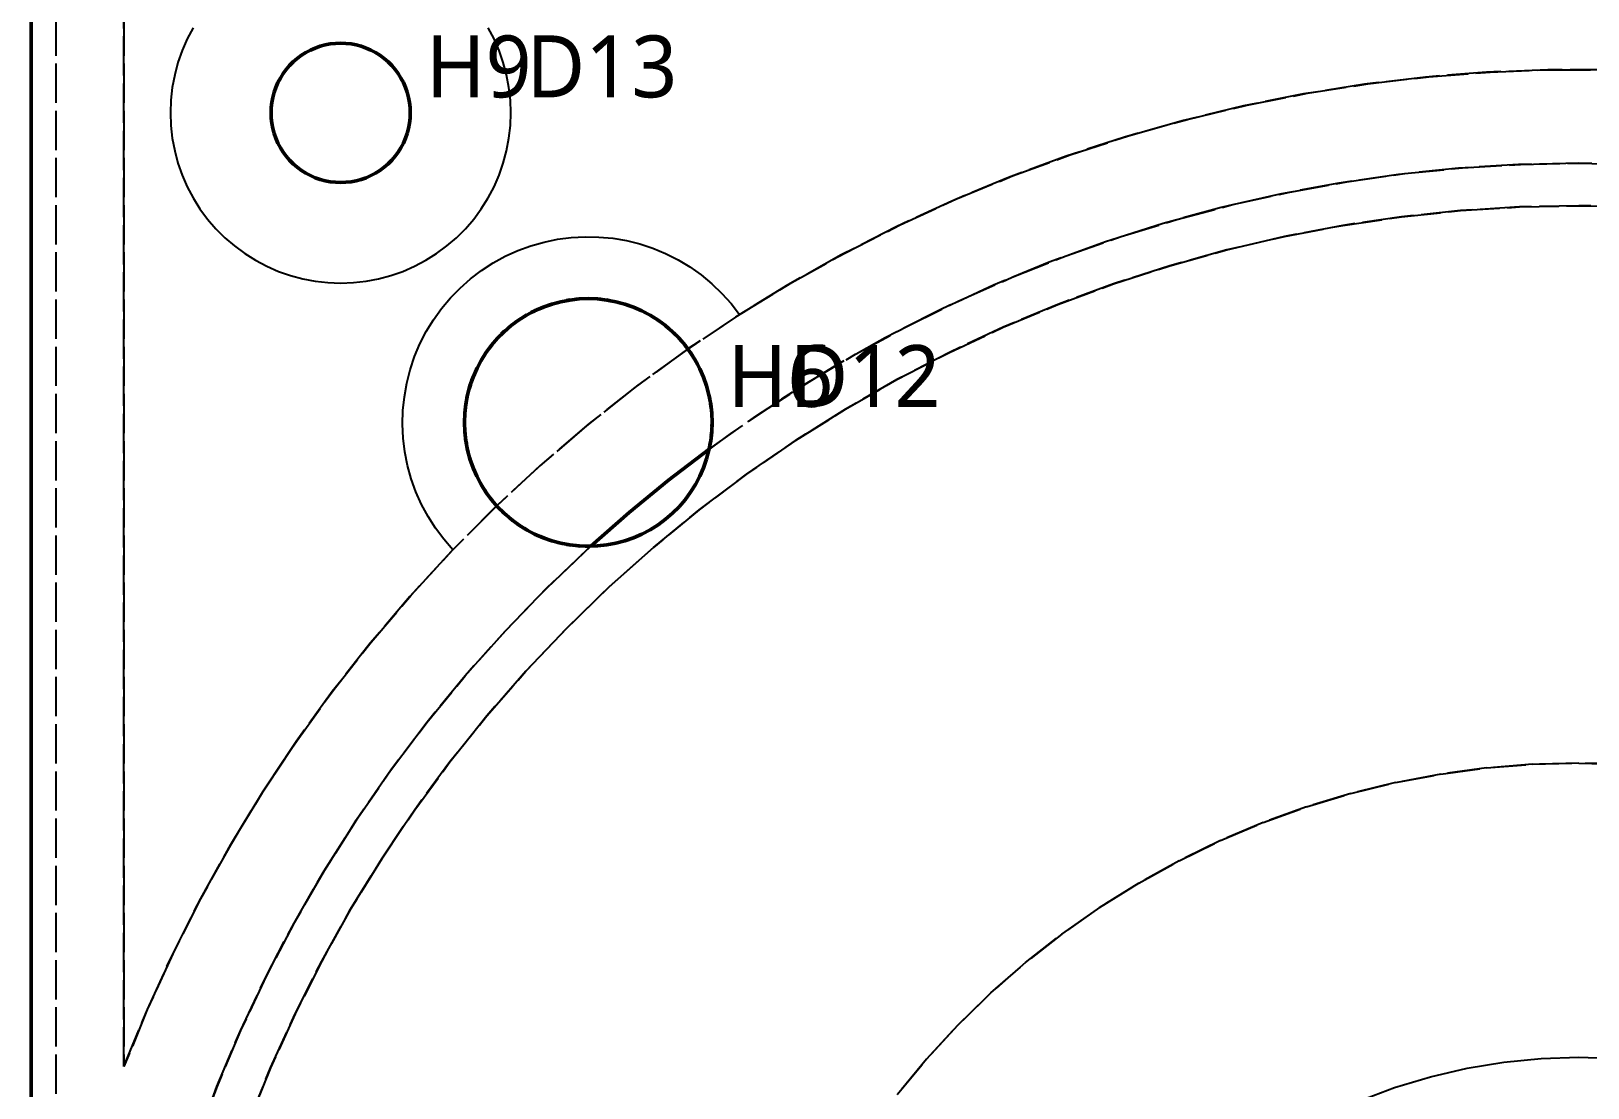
# Model space of a CAD drawing. Header units: millimetres. Extents: x 0 to 420, y 0 to 297.
# Drawn here: x 148 to 198.3, y 201 to 235.1 of the extents above; entities that cross this region are included whole.
import ezdxf

# ---------------------------------------------------------------- set-up
doc = ezdxf.new("R2010")
doc.units = ezdxf.units.MM
doc.linetypes.add('DASHED', pattern=[1.524, 1.27, -0.254])
for name, color, linetype, lineweight in [('DIM', 3, 'CONTINUOUS', 18), ('HIDDEN', 8, 'DASHED', 25), ('VISIBLE', 7, 'CONTINUOUS', 50)]:
    doc.layers.add(name, color=color, linetype=linetype, lineweight=lineweight)
doc.styles.add('CJK', font='NotoSansCJK-Regular.ttc')

msp = doc.modelspace()

# ---------------------------------------------------------------- linework, layer by layer
at = {"layer": 'HIDDEN'}
for points in [[(148, 145), (148, 260)], [(148, 145), (148, 260)], [(148, 145), (148, 260)], [(148, 145), (148, 260)], [(148, 145), (148, 260)], [(148, 145), (148, 260)], [(148, 145), (148, 260)], [(148, 145), (148, 260)], [(148, 145), (148, 260)], [(148, 145), (148, 260)], [(148, 145), (148, 260)], [(148, 145), (148, 260)], [(148, 145), (148, 260)], [(148.8, 260), (148.8, 145)], [(148.8, 260), (148.8, 145)], [(148.8, 260), (148.8, 145)], [(148.8, 260), (148.8, 145)], [(148.8, 260), (148.8, 145)], [(148.8, 260), (148.8, 145)], [(148.8, 260), (148.8, 145)], [(148.8, 260), (148.8, 145)], [(148.8, 260), (148.8, 145)], [(148.8, 260), (148.8, 145)], [(148.8, 260), (148.8, 145)], [(148.8, 260), (148.8, 145)], [(151, 201.6978), (151, 260)], [(151, 260), (151, 201.6978)], [(153.04467, 234.88636), (152.88019, 234.50938)], [(153.04467, 234.88636), (152.88019, 234.50938)], [(153.23686, 235.25), (153.04467, 234.88636)], [(153.23686, 235.25), (153.04467, 234.88636)], [(162.95533, 234.88636), (162.76314, 235.25)], [(162.95533, 234.88636), (162.76314, 235.25)], [(163.11981, 234.50938), (162.95533, 234.88636)], [(163.11981, 234.50938), (162.95533, 234.88636)], [(152.88019, 234.50938), (152.74435, 234.12115)], [(152.88019, 234.50938), (152.74435, 234.12115)], [(156.875, 234.44856), (156.73253, 234.35904)], [(157.02376, 234.52718), (156.875, 234.44856)], [(157.17798, 234.59447), (157.02376, 234.52718)], [(157.3368, 234.65004), (157.17798, 234.59447)], [(157.49933, 234.69359), (157.3368, 234.65004)], [(157.66465, 234.72487), (157.49933, 234.69359)], [(157.83186, 234.74371), (157.66465, 234.72487)], [(158, 234.75), (157.83186, 234.74371)], [(158.16814, 234.74371), (158, 234.75)], [(158.33535, 234.72487), (158.16814, 234.74371)], [(158.50067, 234.69359), (158.33535, 234.72487)], [(158.6632, 234.65004), (158.50067, 234.69359)], [(158.82202, 234.59447), (158.6632, 234.65004)], [(158.97624, 234.52718), (158.82202, 234.59447)], [(159.125, 234.44856), (158.97624, 234.52718)], [(159.26747, 234.35904), (159.125, 234.44856)], [(163.25565, 234.12115), (163.11981, 234.50938)], [(163.25565, 234.12115), (163.11981, 234.50938)], [(152.74435, 234.12115), (152.6379, 233.72387)], [(152.74435, 234.12115), (152.6379, 233.72387)], [(156.24088, 233.90285), (156.14096, 233.76747)], [(156.35063, 234.03039), (156.24088, 233.90285)], [(156.46961, 234.14937), (156.35063, 234.03039)], [(156.59715, 234.25912), (156.46961, 234.14937)], [(156.73253, 234.35904), (156.59715, 234.25912)], [(159.40285, 234.25912), (159.26747, 234.35904)], [(159.53039, 234.14937), (159.40285, 234.25912)], [(159.64937, 234.03039), (159.53039, 234.14937)], [(159.75912, 233.90285), (159.64937, 234.03039)], [(159.85904, 233.76747), (159.75912, 233.90285)], [(163.3621, 233.72387), (163.25565, 234.12115)], [(163.3621, 233.72387), (163.25565, 234.12115)], [(197.00745, 233.89023), (195.02388, 233.81205)], [(195.13419, 233.81846), (197.11447, 233.89222)], [(198.99255, 233.89023), (197.00745, 233.89023)], [(197.11447, 233.89222), (199.09612, 233.88808)], [(152.6379, 233.72387), (152.56143, 233.31973)], [(152.6379, 233.72387), (152.56143, 233.31973)], [(155.97282, 233.47624), (155.90553, 233.32202)], [(156.05144, 233.625), (155.97282, 233.47624)], [(156.14096, 233.76747), (156.05144, 233.625)], [(159.94856, 233.625), (159.85904, 233.76747)], [(160.02718, 233.47624), (159.94856, 233.625)], [(160.09447, 233.32202), (160.02718, 233.47624)], [(163.43857, 233.31973), (163.3621, 233.72387)], [(163.43857, 233.31973), (163.3621, 233.72387)], [(191.07366, 233.4218), (189.11314, 233.11032)], [(189.23212, 233.13149), (191.18996, 233.4378)], [(193.04492, 233.65583), (191.07366, 233.4218)], [(191.18996, 233.4378), (193.15833, 233.6669)], [(195.02388, 233.81205), (193.04492, 233.65583)], [(193.15833, 233.6669), (195.13419, 233.81846)], [(152.51538, 232.91102), (152.5, 232.5)], [(152.51538, 232.91102), (152.5, 232.5)], [(152.56143, 233.31973), (152.51538, 232.91102)], [(152.56143, 233.31973), (152.51538, 232.91102)], [(155.80641, 233.00067), (155.77513, 232.83535)], [(155.84996, 233.1632), (155.80641, 233.00067)], [(155.90553, 233.32202), (155.84996, 233.1632)], [(160.15004, 233.1632), (160.09447, 233.32202)], [(160.19359, 233.00067), (160.15004, 233.1632)], [(160.22487, 232.83535), (160.19359, 233.00067)], [(163.48462, 232.91102), (163.43857, 233.31973)], [(163.48462, 232.91102), (163.43857, 233.31973)], [(163.5, 232.5), (163.48462, 232.91102)], [(163.5, 232.5), (163.48462, 232.91102)], [(189.11314, 233.11032), (187.1664, 232.72188)], [(187.28784, 232.74845), (189.23212, 233.13149)], [(152.5, 232.5), (152.51538, 232.08898)], [(152.5, 232.5), (152.51538, 232.08898)], [(155.75629, 232.66814), (155.75, 232.5)], [(155.75, 232.5), (155.75629, 232.33186)], [(155.77513, 232.83535), (155.75629, 232.66814)], [(160.24371, 232.66814), (160.22487, 232.83535)], [(160.25, 232.5), (160.24371, 232.66814)], [(160.24371, 232.33186), (160.25, 232.5)], [(163.48462, 232.08898), (163.5, 232.5)], [(163.48462, 232.08898), (163.5, 232.5)], [(187.1664, 232.72188), (185.23648, 232.25708)], [(185.36011, 232.28927), (187.28784, 232.74845)], [(152.51538, 232.08898), (152.56143, 231.68027)], [(152.51538, 232.08898), (152.56143, 231.68027)], [(155.75629, 232.33186), (155.77513, 232.16465)], [(155.77513, 232.16465), (155.80641, 231.99933)], [(155.80641, 231.99933), (155.84996, 231.8368)], [(160.15004, 231.8368), (160.19359, 231.99933)], [(160.19359, 231.99933), (160.22487, 232.16465)], [(160.22487, 232.16465), (160.24371, 232.33186)], [(163.43857, 231.68027), (163.48462, 232.08898)], [(163.43857, 231.68027), (163.48462, 232.08898)], [(185.23648, 232.25708), (183.32635, 231.71664)], [(183.45193, 231.75467), (185.36011, 232.28927)], [(152.56143, 231.68027), (152.6379, 231.27613)], [(152.56143, 231.68027), (152.6379, 231.27613)], [(155.84996, 231.8368), (155.90553, 231.67798)], [(155.90553, 231.67798), (155.97282, 231.52376)], [(155.97282, 231.52376), (156.05144, 231.375)], [(156.05144, 231.375), (156.14096, 231.23253)], [(159.85904, 231.23253), (159.94856, 231.375)], [(159.94856, 231.375), (160.02718, 231.52376)], [(160.02718, 231.52376), (160.09447, 231.67798)], [(160.09447, 231.67798), (160.15004, 231.8368)], [(163.3621, 231.27613), (163.43857, 231.68027)], [(163.3621, 231.27613), (163.43857, 231.68027)], [(183.32635, 231.71664), (181.43899, 231.1014)], [(181.56623, 231.14548), (183.45193, 231.75467)], [(152.6379, 231.27613), (152.74435, 230.87885)], [(152.6379, 231.27613), (152.74435, 230.87885)], [(152.74435, 230.87885), (152.88019, 230.49062)], [(152.74435, 230.87885), (152.88019, 230.49062)], [(156.14096, 231.23253), (156.24088, 231.09715)], [(156.24088, 231.09715), (156.35063, 230.96961)], [(156.35063, 230.96961), (156.46961, 230.85063)], [(159.53039, 230.85063), (159.64937, 230.96961)], [(159.64937, 230.96961), (159.75912, 231.09715)], [(159.75912, 231.09715), (159.85904, 231.23253)], [(163.11981, 230.49062), (163.25565, 230.87885)], [(163.11981, 230.49062), (163.25565, 230.87885)], [(163.25565, 230.87885), (163.3621, 231.27613)], [(163.25565, 230.87885), (163.3621, 231.27613)], [(181.43899, 231.1014), (179.57732, 230.41231)], [(179.70595, 230.46262), (181.56623, 231.14548)], [(198, 230.871), (196.05518, 230.83106)], [(196.12094, 230.83372), (198, 230.871)], [(198, 230.871), (199.94474, 230.83106)], [(199.94482, 230.83106), (198, 230.871)], [(152.88019, 230.49062), (153.04467, 230.11364)], [(152.88019, 230.49062), (153.04467, 230.11364)], [(156.46961, 230.85063), (156.59715, 230.74088)], [(156.59715, 230.74088), (156.73253, 230.64096)], [(156.73253, 230.64096), (156.875, 230.55144)], [(156.875, 230.55144), (157.02376, 230.47282)], [(157.02376, 230.47282), (157.17798, 230.40553)], [(157.17798, 230.40553), (157.3368, 230.34996)], [(158.6632, 230.34996), (158.82202, 230.40553)], [(158.82202, 230.40553), (158.97624, 230.47282)], [(158.97624, 230.47282), (159.125, 230.55144)], [(159.125, 230.55144), (159.26747, 230.64096)], [(159.26747, 230.64096), (159.40285, 230.74088)], [(159.40285, 230.74088), (159.53039, 230.85063)], [(162.95533, 230.11364), (163.11981, 230.49062)], [(162.95533, 230.11364), (163.11981, 230.49062)], [(179.57732, 230.41231), (177.74422, 229.65044)], [(177.87394, 229.70716), (179.70595, 230.46262)], [(192.17866, 230.51195), (190.25349, 230.23332)], [(190.51331, 230.27565), (192.37465, 230.53581)], [(194.11364, 230.71131), (192.17866, 230.51195)], [(192.37465, 230.53581), (194.24484, 230.72193)], [(196.05518, 230.83106), (194.11364, 230.71131)], [(194.24484, 230.72193), (196.12094, 230.83372)], [(153.04467, 230.11364), (153.23686, 229.75)], [(153.04467, 230.11364), (153.23686, 229.75)], [(157.3368, 230.34996), (157.49933, 230.30641)], [(157.49933, 230.30641), (157.66465, 230.27513)], [(157.66465, 230.27513), (157.83186, 230.25629)], [(157.83186, 230.25629), (158, 230.25)], [(158, 230.25), (158.16814, 230.25629)], [(158.16814, 230.25629), (158.33535, 230.27513)], [(158.33535, 230.27513), (158.50067, 230.30641)], [(158.50067, 230.30641), (158.6632, 230.34996)], [(162.76314, 229.75), (162.95533, 230.11364)], [(162.76314, 229.75), (162.95533, 230.11364)], [(188.34138, 229.87589), (186.44556, 229.44025)], [(186.8289, 229.53497), (188.66376, 229.94186)], [(190.25349, 230.23332), (188.34138, 229.87589)], [(188.66376, 229.94186), (190.51331, 230.27565)], [(153.23686, 229.75), (153.45569, 229.40174)], [(153.23686, 229.75), (153.45569, 229.40174)], [(153.45569, 229.40174), (153.69993, 229.07081)], [(153.45569, 229.40174), (153.69993, 229.07081)], [(162.30007, 229.07081), (162.54431, 229.40174)], [(162.30007, 229.07081), (162.54431, 229.40174)], [(162.54431, 229.40174), (162.76314, 229.75)], [(162.54431, 229.40174), (162.76314, 229.75)], [(177.74422, 229.65044), (175.94256, 228.81699)], [(176.07305, 228.88027), (177.87394, 229.70716)], [(186.44556, 229.44025), (184.56923, 228.92715)], [(185.01163, 229.05561), (186.8289, 229.53497)], [(194.17625, 229.3408), (196.08647, 229.46018)], [(196.08647, 229.46018), (194.17625, 229.3408)], [(196.08647, 229.46018), (198, 229.5)], [(198, 229.5), (196.08647, 229.46018)], [(198, 229.5), (199.91353, 229.46018)], [(199.91353, 229.46018), (198, 229.5)], [(153.69993, 229.07081), (153.96821, 228.75905)], [(153.69993, 229.07081), (153.96821, 228.75905)], [(162.03179, 228.75905), (162.30007, 229.07081)], [(162.03179, 228.75905), (162.30007, 229.07081)], [(174.30605, 227.98322), (176.07305, 228.88027)], [(184.56923, 228.92715), (182.71554, 228.33745)], [(183.2148, 228.50455), (185.01163, 229.05561)], [(188.49848, 228.50801), (190.37897, 228.8643)], [(190.37897, 228.8643), (188.49848, 228.50801)], [(190.37897, 228.8643), (192.27265, 229.14206)], [(192.27265, 229.14206), (190.37897, 228.8643)], [(192.27265, 229.14206), (194.17625, 229.3408)], [(194.17625, 229.3408), (192.27265, 229.14206)], [(153.96821, 228.75905), (154.25905, 228.46821)], [(153.96821, 228.75905), (154.25905, 228.46821)], [(154.25905, 228.46821), (154.57081, 228.19993)], [(154.25905, 228.46821), (154.57081, 228.19993)], [(161.42919, 228.19993), (161.74095, 228.46821)], [(161.42919, 228.19993), (161.74095, 228.46821)], [(161.74095, 228.46821), (162.03179, 228.75905)], [(161.74095, 228.46821), (162.03179, 228.75905)], [(164.57196, 228.32758), (165.00949, 228.41768)], [(164.57196, 228.32758), (165.00949, 228.41768)], [(165.00949, 228.41768), (165.45251, 228.47497)], [(165.00949, 228.41768), (165.45251, 228.47497)], [(165.45251, 228.47497), (165.89857, 228.49914)], [(165.45251, 228.47497), (165.89857, 228.49914)], [(165.89857, 228.49914), (166.34518, 228.49006)], [(165.89857, 228.49914), (166.34518, 228.49006)], [(166.34518, 228.49006), (166.78988, 228.44778)], [(166.34518, 228.49006), (166.78988, 228.44778)], [(166.78988, 228.44778), (167.23021, 228.37253)], [(166.78988, 228.44778), (167.23021, 228.37253)], [(167.23021, 228.37253), (167.66371, 228.26472)], [(167.23021, 228.37253), (167.66371, 228.26472)], [(175.94256, 228.81699), (174.17511, 227.91322)], [(181.44125, 227.88265), (183.2148, 228.50455)], [(186.63444, 228.0738), (188.49848, 228.50801)], [(188.49848, 228.50801), (186.63444, 228.0738)], [(154.57081, 228.19993), (154.90174, 227.95569)], [(154.57081, 228.19993), (154.90174, 227.95569)], [(154.90174, 227.95569), (155.25, 227.73686)], [(154.90174, 227.95569), (155.25, 227.73686)], [(160.75, 227.73686), (161.09826, 227.95569)], [(160.75, 227.73686), (161.09826, 227.95569)], [(161.09826, 227.95569), (161.42919, 228.19993)], [(161.09826, 227.95569), (161.42919, 228.19993)], [(162.92452, 227.65184), (163.31634, 227.86637)], [(162.92452, 227.65184), (163.31634, 227.86637)], [(163.31634, 227.86637), (163.72303, 228.05116)], [(163.31634, 227.86637), (163.72303, 228.05116)], [(163.72303, 228.05116), (164.14235, 228.20519)], [(163.72303, 228.05116), (164.14235, 228.20519)], [(164.14235, 228.20519), (164.57196, 228.32758)], [(164.14235, 228.20519), (164.57196, 228.32758)], [(167.66371, 228.26472), (168.088, 228.12497)], [(167.66371, 228.26472), (168.088, 228.12497)], [(168.088, 228.12497), (168.50071, 227.95403)], [(168.088, 228.12497), (168.50071, 227.95403)], [(168.50071, 227.95403), (168.89956, 227.75286)], [(168.50071, 227.95403), (168.89956, 227.75286)], [(174.17511, 227.91322), (172.44462, 226.94056)], [(172.57569, 227.0174), (174.30605, 227.98322)], [(179.69376, 227.19088), (181.44125, 227.88265)], [(182.71554, 228.33745), (180.88762, 227.67214)], [(184.79007, 227.56243), (186.63444, 228.0738)], [(186.63444, 228.0738), (184.79007, 227.56243)], [(155.25, 227.73686), (155.61364, 227.54467)], [(155.25, 227.73686), (155.61364, 227.54467)], [(155.61364, 227.54467), (155.99062, 227.38019)], [(155.61364, 227.54467), (155.99062, 227.38019)], [(155.99062, 227.38019), (156.37885, 227.24435)], [(155.99062, 227.38019), (156.37885, 227.24435)], [(159.62115, 227.24435), (160.00938, 227.38019)], [(159.62115, 227.24435), (160.00938, 227.38019)], [(160.00938, 227.38019), (160.38636, 227.54467)], [(160.00938, 227.38019), (160.38636, 227.54467)], [(160.38636, 227.54467), (160.75, 227.73686)], [(160.38636, 227.54467), (160.75, 227.73686)], [(162.1941, 227.13844), (162.54975, 227.40874)], [(162.1941, 227.13844), (162.54975, 227.40874)], [(162.54975, 227.40874), (162.92452, 227.65184)], [(162.54975, 227.40874), (162.92452, 227.65184)], [(168.89956, 227.75286), (169.28233, 227.52258)], [(168.89956, 227.75286), (169.28233, 227.52258)], [(169.28233, 227.52258), (169.64691, 227.26445)], [(169.28233, 227.52258), (169.64691, 227.26445)], [(180.88762, 227.67214), (179.08856, 226.93235)], [(182.96858, 226.97478), (184.79007, 227.56243)], [(184.79007, 227.56243), (182.96858, 226.97478)], [(156.37885, 227.24435), (156.77613, 227.1379)], [(156.37885, 227.24435), (156.77613, 227.1379)], [(156.77613, 227.1379), (157.18027, 227.06143)], [(156.77613, 227.1379), (157.18027, 227.06143)], [(157.18027, 227.06143), (157.58898, 227.01538)], [(157.18027, 227.06143), (157.58898, 227.01538)], [(157.58898, 227.01538), (158, 227)], [(157.58898, 227.01538), (158, 227)], [(158, 227), (158.41102, 227.01538)], [(158, 227), (158.41102, 227.01538)], [(158.41102, 227.01538), (158.81973, 227.06143)], [(158.41102, 227.01538), (158.81973, 227.06143)], [(158.81973, 227.06143), (159.22387, 227.1379)], [(158.81973, 227.06143), (159.22387, 227.1379)], [(159.22387, 227.1379), (159.62115, 227.24435)], [(159.22387, 227.1379), (159.62115, 227.24435)], [(161.54795, 226.52234), (161.85955, 226.84243)], [(161.54795, 226.52234), (161.85955, 226.84243)], [(161.85955, 226.84243), (162.1941, 227.13844)], [(161.85955, 226.84243), (162.1941, 227.13844)], [(169.64691, 227.26445), (169.99128, 226.97992)], [(169.64691, 227.26445), (169.99128, 226.97992)], [(169.99128, 226.97992), (170.31352, 226.67055)], [(169.99128, 226.97992), (170.31352, 226.67055)], [(172.44462, 226.94056), (170.75378, 225.90051)], [(170.88463, 225.98431), (172.57569, 227.0174)], [(179.08856, 226.93235), (177.32139, 226.11932)], [(177.97509, 226.43035), (179.69376, 227.19088)], [(181.1731, 226.31186), (182.96858, 226.97478)], [(182.96858, 226.97478), (181.1731, 226.31186)], [(161.26103, 226.17996), (161.54795, 226.52234)], [(161.26103, 226.17996), (161.54795, 226.52234)], [(164.84058, 226.32828), (164.99456, 226.3688)], [(165.1174, 226.40113), (165.12491, 226.4031)], [(165.12491, 226.4031), (165.2923, 226.43422)], [(165.40888, 226.45589), (165.41397, 226.45684)], [(165.41397, 226.45684), (165.60539, 226.47803)], [(165.70362, 226.48891), (165.70619, 226.48919)], [(165.70619, 226.48919), (166, 226.5)], [(166, 226.5), (166.29757, 226.48892)], [(166.29757, 226.48892), (166.29824, 226.48884)], [(166.39711, 226.47775), (166.59349, 226.45573)], [(166.59349, 226.45573), (166.59483, 226.45547)], [(166.71214, 226.43338), (166.88612, 226.40061)], [(166.88612, 226.40061), (166.88809, 226.40009)], [(167.01167, 226.36713), (167.17384, 226.32388)], [(170.31352, 226.67055), (170.61186, 226.33807)], [(170.31352, 226.67055), (170.61186, 226.33807)], [(170.61186, 226.33807), (170.88463, 225.98431)], [(170.61186, 226.33807), (170.88463, 225.98431)], [(176.28794, 225.60223), (177.97509, 226.43035)], [(161.00037, 225.81719), (161.26103, 226.17996)], [(161.00037, 225.81719), (161.26103, 226.17996)], [(163.76391, 225.81575), (163.7807, 225.82787)], [(163.7807, 225.82787), (163.89799, 225.9)], [(164.01571, 225.9724), (164.03114, 225.98189)], [(164.03114, 225.98189), (164.15703, 226.04709)], [(164.27842, 226.10997), (164.29221, 226.11711)], [(164.29221, 226.11711), (164.42681, 226.17471)], [(164.55062, 226.22769), (164.56251, 226.23278)], [(164.56251, 226.23278), (164.70623, 226.28214)], [(164.83079, 226.32492), (164.84058, 226.32828)], [(167.17384, 226.32388), (167.17641, 226.32299)], [(167.30167, 226.27938), (167.45506, 226.22596)], [(167.45506, 226.22596), (167.45817, 226.22461)], [(167.5826, 226.1706), (167.72821, 226.10739)], [(167.72821, 226.10739), (167.73182, 226.1055)], [(167.85373, 226.04141), (167.99178, 225.96883)], [(167.99178, 225.96883), (167.99582, 225.96631)], [(168.11392, 225.89252), (168.24432, 225.81105)], [(170.75378, 225.90051), (169.1052, 224.79468)], [(170.88463, 225.98431), (169.2204, 224.87504)], [(177.32139, 226.11932), (175.58909, 225.23443)], [(179.40676, 225.57483), (181.1731, 226.31186)], [(181.1731, 226.31186), (179.40676, 225.57483)], [(160.56349, 225.03858), (160.76743, 225.43602)], [(160.56349, 225.03858), (160.76743, 225.43602)], [(160.76743, 225.43602), (161.00037, 225.81719)], [(160.76743, 225.43602), (161.00037, 225.81719)], [(163.10641, 225.26173), (163.19755, 225.35045)], [(163.29853, 225.44875), (163.31709, 225.46681)], [(163.31709, 225.46681), (163.41702, 225.55072)], [(163.52441, 225.64088), (163.54226, 225.65587)], [(163.54226, 225.65587), (163.65091, 225.73424)], [(168.24432, 225.81105), (168.2487, 225.80783)], [(168.36193, 225.72477), (168.48442, 225.63491)], [(168.48442, 225.63491), (168.48906, 225.63094)], [(168.5965, 225.53908), (168.71075, 225.4414)], [(168.71075, 225.4414), (168.71557, 225.43662)], [(168.8164, 225.3365), (168.92205, 225.23159)], [(174.63496, 224.70785), (176.28794, 225.60223)], [(177.6726, 224.76496), (179.40676, 225.57483)], [(179.40676, 225.57483), (177.6726, 224.76496)], [(160.38969, 224.62707), (160.56349, 225.03858)], [(160.38969, 224.62707), (160.56349, 225.03858)], [(162.73302, 224.808), (162.80638, 224.90414)], [(162.89252, 225.01702), (162.91137, 225.04173)], [(162.91137, 225.04173), (162.99364, 225.13453)], [(163.08751, 225.24041), (163.10641, 225.26173)], [(169.2204, 224.87504), (167.60148, 223.70062)], [(168.92205, 225.23159), (168.92695, 225.22595)], [(169.02046, 225.11814), (169.11717, 225.00665)], [(169.11717, 225.00665), (169.12203, 225.00011)], [(169.20757, 224.88523), (169.295, 224.76781)], [(175.58909, 225.23443), (173.89457, 224.27916)], [(160.24699, 224.20377), (160.38969, 224.62707)], [(160.24699, 224.20377), (160.38969, 224.62707)], [(162.43013, 224.30445), (162.48575, 224.40511)], [(162.55477, 224.53003), (162.57232, 224.56179)], [(162.57232, 224.56179), (162.63678, 224.66055)], [(162.71461, 224.77979), (162.73302, 224.808)], [(169.1052, 224.79468), (167.50145, 223.62479)], [(169.295, 224.76781), (169.29974, 224.76035)], [(169.37673, 224.63906), (169.45458, 224.5164)], [(169.45458, 224.5164), (169.45907, 224.50801)], [(169.527, 224.38099), (169.59501, 224.25382)], [(173.01876, 223.7486), (174.63496, 224.70785)], [(175.97364, 223.88365), (177.6726, 224.76496)], [(177.6726, 224.76496), (175.97364, 223.88365)], [(160.13617, 223.77102), (160.24699, 224.20377)], [(160.13617, 223.77102), (160.24699, 224.20377)], [(162.20428, 223.76196), (162.24254, 223.8643)], [(162.29271, 223.9985), (162.30723, 224.03736)], [(162.30723, 224.03736), (162.3541, 224.1392)], [(162.41388, 224.26912), (162.43013, 224.30445)], [(169.59501, 224.25382), (169.59914, 224.2445)], [(169.65757, 224.11248), (169.71552, 223.98152)], [(169.71552, 223.98152), (169.71917, 223.97128)], [(169.76771, 223.835), (169.81544, 223.70101)], [(173.89457, 224.27916), (172.24071, 223.25513)], [(174.31281, 222.93243), (175.97364, 223.88365)], [(175.97364, 223.88365), (174.31281, 222.93243)], [(160.01248, 222.88683), (160.05786, 223.33123)], [(160.01248, 222.88683), (160.05786, 223.33123)], [(160.05786, 223.33123), (160.13617, 223.77102)], [(160.05786, 223.33123), (160.13617, 223.77102)], [(162.11208, 223.43408), (162.12184, 223.47975)], [(162.12184, 223.47975), (162.15169, 223.58192)], [(162.19192, 223.71964), (162.20428, 223.76196)], [(167.50145, 223.62479), (165.94502, 222.39265)], [(167.60148, 223.70062), (166.03044, 222.4629)], [(169.81544, 223.70101), (169.8185, 223.68987)], [(169.85683, 223.55011), (169.89421, 223.41384)], [(169.89421, 223.41384), (169.89656, 223.40184)], [(171.44189, 222.72599), (173.01876, 223.7486)], [(160.0003, 222.44029), (160.01248, 222.88683)], [(160.0003, 222.44029), (160.01248, 222.88683)], [(162.01685, 222.84917), (162.02015, 222.90099)], [(162.02015, 222.90099), (162.03395, 223.00093)], [(162.05361, 223.14339), (162.06035, 223.19224)], [(162.06035, 223.19224), (162.08203, 223.2936)], [(169.92444, 223.25939), (169.95141, 223.12161)], [(169.95141, 223.12161), (169.95294, 223.10879)], [(169.97016, 222.96446), (169.9867, 222.82593)], [(169.9867, 222.82593), (169.9873, 222.81236)], [(172.24071, 223.25513), (170.63028, 222.16406)], [(172.69298, 221.91295), (174.31281, 222.93243)], [(174.31281, 222.93243), (172.69298, 221.91295)], [(160.02137, 221.99408), (160.0003, 222.44029)], [(160.02137, 221.99408), (160.0003, 222.44029)], [(162.00145, 222.60758), (162.00769, 222.70552)], [(162.00198, 222.55304), (162.00145, 222.60758)], [(162.00435, 222.31358), (162.00341, 222.40899)], [(162.00911, 222.25663), (162.00435, 222.31358)], [(165.94502, 222.39265), (164.43831, 221.10017)], [(166.03044, 222.4629), (164.50975, 221.16381)], [(169.90682, 221.64164), (171.44189, 222.72599)], [(169.99508, 222.36855), (169.99093, 222.2308)], [(169.99375, 222.66696), (169.9999, 222.52845)], [(169.9999, 222.52845), (169.99947, 222.51419)], [(160.07558, 221.55067), (160.02137, 221.99408)], [(160.07558, 221.55067), (160.02137, 221.99408)], [(162.02883, 222.02059), (162.02111, 222.11297)], [(162.03817, 221.96155), (162.02883, 222.02059)], [(162.07477, 221.73019), (162.06071, 221.81909)], [(170.63028, 222.16406), (169.066, 221.0078)], [(169.95985, 221.93466), (169.95706, 221.91928)], [(169.97415, 222.07088), (169.95985, 221.93466)], [(169.99093, 222.2308), (169.98937, 222.21594)], [(171.11696, 220.82697), (172.69298, 221.91295)], [(172.69298, 221.91295), (171.11696, 220.82697)], [(160.16263, 221.11253), (160.07558, 221.55067)], [(160.16263, 221.11253), (160.07558, 221.55067)], [(162.08902, 221.66945), (162.07477, 221.73019)], [(162.14192, 221.44396), (162.12198, 221.52896)], [(162.16138, 221.38191), (162.14192, 221.44396)], [(169.73709, 221.07376), (169.83249, 221.35455)], [(169.83249, 221.35455), (169.90682, 221.64164)], [(169.90682, 221.64164), (169.90553, 221.64066)], [(169.93106, 221.77562), (169.90682, 221.64164)], [(160.28203, 220.68208), (160.16263, 221.11253)], [(160.28203, 220.68208), (160.16263, 221.11253)], [(162.22991, 221.16342), (162.20458, 221.24417)], [(162.25485, 221.10053), (162.22991, 221.16342)], [(162.33827, 220.89011), (162.30807, 220.9663)], [(162.36891, 220.82684), (162.33827, 220.89011)], [(164.43831, 221.10017), (162.98367, 219.74937)], [(164.50975, 221.16381), (163.04179, 219.80542)], [(169.066, 221.0078), (167.55051, 219.78829)], [(169.48531, 220.5372), (169.62115, 220.80081)], [(169.58749, 219.67636), (171.11696, 220.82697)], [(171.11696, 220.82697), (169.58749, 219.67636)], [(169.62115, 220.80081), (169.73709, 221.07376)], [(160.43313, 220.2617), (160.28203, 220.68208)], [(160.43313, 220.2617), (160.28203, 220.68208)], [(162.46641, 220.62549), (162.43185, 220.69686)], [(162.50294, 220.56236), (162.46641, 220.62549)], [(162.61365, 220.37101), (162.57527, 220.43734)], [(162.6562, 220.30854), (162.61365, 220.37101)], [(169.33031, 220.28437), (169.48531, 220.5372)], [(160.61509, 219.85373), (160.43313, 220.2617)], [(160.61509, 219.85373), (160.43313, 220.2617)], [(160.8269, 219.46043), (160.61509, 219.85373)], [(160.8269, 219.46043), (160.61509, 219.85373)], [(163.04179, 219.80542), (161.62888, 218.38985)], [(162.77918, 220.12802), (162.73752, 220.18917)], [(162.82785, 220.06677), (162.77918, 220.12802)], [(162.9621, 219.89785), (162.91771, 219.9537)], [(163.01695, 219.83839), (162.9621, 219.89785)], [(168.75939, 219.60418), (168.96635, 219.81658)], [(168.96635, 219.81658), (169.15701, 220.04373)], [(169.15701, 220.04373), (169.33031, 220.28437)], [(161.06738, 219.08397), (160.8269, 219.46043)], [(161.06738, 219.08397), (160.8269, 219.46043)], [(162.98367, 219.74937), (161.58335, 218.34232)], [(163.16145, 219.68174), (163.11486, 219.73224)], [(163.22246, 219.62464), (163.16145, 219.68174)], [(163.37612, 219.48085), (163.32788, 219.526)], [(163.44325, 219.42671), (163.37612, 219.48085)], [(163.60498, 219.29627), (163.55559, 219.33611)], [(163.67811, 219.24568), (163.60498, 219.29627)], [(167.55051, 219.78829), (166.08636, 218.50759)], [(168.1072, 218.46313), (169.58749, 219.67636)], [(169.58749, 219.67636), (168.1072, 218.46313)], [(168.30119, 219.22822), (168.53727, 219.40771)], [(168.53727, 219.40771), (168.75939, 219.60418)], [(161.3352, 218.72645), (161.06738, 219.08397)], [(161.3352, 218.72645), (161.06738, 219.08397)], [(163.84677, 219.12901), (163.79675, 219.16361)], [(163.92574, 219.08256), (163.84677, 219.12901)], [(164.10019, 218.97995), (164.05003, 219.00946)], [(164.18479, 218.93823), (164.10019, 218.97995)], [(164.36388, 218.84991), (164.31403, 218.8745)], [(164.45384, 218.8135), (164.36388, 218.84991)], [(167.24439, 218.69849), (167.52261, 218.80113)], [(167.52261, 218.80113), (167.79247, 218.9241)], [(167.79247, 218.9241), (168.05247, 219.06673)], [(168.05247, 219.06673), (168.30119, 219.22822)], [(161.58335, 218.34232), (160.23953, 216.88123)], [(160.27878, 216.92559), (161.62888, 218.38985)], [(161.62888, 218.38985), (161.3352, 218.72645)], [(161.62888, 218.38985), (161.3352, 218.72645)], [(164.63641, 218.7396), (164.58732, 218.75947)], [(164.73141, 218.70905), (164.63641, 218.7396)], [(164.6689, 217.1608), (166.07889, 218.50078)], [(166.08636, 218.50759), (164.67603, 217.16786)], [(164.91631, 218.6496), (164.86837, 218.66501)], [(165.01597, 218.62546), (164.91631, 218.6496)], [(165.20206, 218.5804), (165.15566, 218.59163)], [(165.30597, 218.56319), (165.20206, 218.5804)], [(165.49212, 218.53237), (165.44759, 218.53975)], [(165.59981, 218.5226), (165.49212, 218.53237)], [(165.78492, 218.50579), (165.74257, 218.50963)], [(165.89587, 218.5039), (165.78492, 218.50579)], [(166.07889, 218.50078), (166.03897, 218.50146)], [(166.07889, 218.50078), (166.37497, 218.51761)], [(166.08147, 218.50305), (166.07889, 218.50078)], [(166.37497, 218.51761), (166.66898, 218.55634)], [(166.66898, 218.55634), (166.95932, 218.61674)], [(166.67866, 217.18937), (168.1072, 218.46313)], [(168.1072, 218.46313), (166.67866, 217.18937)], [(166.95932, 218.61674), (167.24439, 218.69849)], [(160.23953, 216.88123), (158.95428, 215.36835)], [(158.9876, 215.40913), (160.27878, 216.92559)], [(163.31511, 215.76406), (164.6689, 217.1608)], [(164.67603, 217.16786), (163.32189, 215.77136)], [(165.30435, 215.85729), (166.67866, 217.18937)], [(166.67866, 217.18937), (165.30435, 215.85729)], [(163.32189, 215.77136), (162.02623, 214.32044)], [(163.98663, 214.46919), (165.30435, 215.85729)], [(165.30435, 215.85729), (163.98663, 214.46919)], [(158.95428, 215.36835), (157.72961, 213.80603)], [(157.75733, 213.84283), (158.9876, 215.40913)], [(162.0198, 214.31293), (163.31511, 215.76406)], [(160.78515, 212.80984), (162.0198, 214.31293)], [(162.02623, 214.32044), (160.79123, 212.81755)], [(162.7278, 213.02748), (163.98663, 214.46919)], [(163.98663, 214.46919), (162.7278, 213.02748)], [(157.72961, 213.80603), (156.56741, 212.1967)], [(156.58991, 212.22915), (157.75733, 213.84283)], [(159.61326, 211.25733), (160.78515, 212.80984)], [(160.79123, 212.81755), (159.61896, 211.26522)], [(161.53004, 211.53465), (162.7278, 213.02748)], [(162.7278, 213.02748), (161.53004, 211.53465)], [(156.56741, 212.1967), (155.46949, 210.54285)], [(155.48716, 210.57061), (156.58991, 212.22915)], [(158.50608, 209.65803), (159.61326, 211.25733)], [(159.61896, 211.26522), (158.51142, 209.66608)], [(160.3954, 209.99329), (161.53004, 211.53465)], [(161.53004, 211.53465), (160.3954, 209.99329)], [(195.02378, 211.34137), (193.54622, 211.14351)], [(193.54622, 211.14351), (195.02378, 211.34137)], [(196.50978, 211.46032), (195.02378, 211.34137)], [(195.02378, 211.34137), (196.50978, 211.46032)], [(198, 211.5), (196.50978, 211.46032)], [(196.50978, 211.46032), (198, 211.5)], [(199.49022, 211.46032), (198, 211.5)], [(198, 211.5), (199.49022, 211.46032)], [(192.08129, 210.86729), (190.63313, 210.5135)], [(190.63313, 210.5135), (192.08129, 210.86729)], [(193.54622, 211.14351), (192.08129, 210.86729)], [(192.08129, 210.86729), (193.54622, 211.14351)], [(155.46949, 210.54285), (154.43755, 208.84704)], [(154.45079, 208.86979), (155.48716, 210.57061)], [(190.63313, 210.5135), (189.20585, 210.08313)], [(189.20585, 210.08313), (190.63313, 210.5135)], [(159.32587, 208.40606), (160.3954, 209.99329)], [(160.3954, 209.99329), (159.32587, 208.40606)], [(189.20585, 210.08313), (187.8035, 209.57741)], [(187.8035, 209.57741), (189.20585, 210.08313)], [(157.4655, 208.01461), (158.50608, 209.65803)], [(158.51142, 209.66608), (157.47047, 208.02282)], [(187.8035, 209.57741), (186.43006, 208.99777)], [(186.43006, 208.99777), (187.8035, 209.57741)], [(154.43755, 208.84704), (153.47318, 207.11192)], [(153.48244, 207.12936), (154.45079, 208.86979)], [(186.43006, 208.99777), (185.08941, 208.34586)], [(185.08941, 208.34586), (186.43006, 208.99777)], [(158.3233, 206.77572), (159.32587, 208.40606)], [(159.32587, 208.40606), (158.3233, 206.77572)], [(185.08941, 208.34586), (183.78536, 207.62351)], [(183.78536, 207.62351), (185.08941, 208.34586)], [(156.49327, 206.32986), (157.4655, 208.01461)], [(157.47047, 208.02282), (156.49785, 206.3382)], [(183.78536, 207.62351), (182.5216, 206.83279)], [(182.5216, 206.83279), (183.78536, 207.62351)], [(153.47318, 207.11192), (152.5779, 205.34016)], [(152.5836, 205.35202), (153.48244, 207.12936)], [(157.3894, 205.10508), (158.3233, 206.77572)], [(158.3233, 206.77572), (157.3894, 205.10508)], [(182.5216, 206.83279), (181.30171, 205.97593)], [(181.30171, 205.97593), (182.5216, 206.83279)], [(155.59101, 204.60662), (156.49327, 206.32986)], [(156.49785, 206.3382), (155.59522, 204.61507)], [(181.30171, 205.97593), (180.12916, 205.05535)], [(180.12916, 205.05535), (181.30171, 205.97593)], [(152.5779, 205.34016), (151.75308, 203.53452)], [(151.75569, 203.54056), (152.5836, 205.35202)], [(156.52582, 203.39704), (157.3894, 205.10508)], [(157.3894, 205.10508), (156.52582, 203.39704)], [(180.12916, 205.05535), (179.00727, 204.07368)], [(179.00727, 204.07368), (180.12916, 205.05535)], [(154.76027, 202.84779), (155.59101, 204.60662)], [(155.59522, 204.61507), (154.76409, 202.85634)], [(179.00727, 204.07368), (177.93921, 203.03368)], [(177.93921, 203.03368), (179.00727, 204.07368)], [(151, 201.6978), (151.75569, 203.54056)], [(151.75308, 203.53452), (151, 201.6978)], [(155.73403, 201.65455), (156.52582, 203.39704)], [(156.52582, 203.39704), (155.73403, 201.65455)], [(154.00243, 201.05634), (154.76027, 202.84779)], [(154.76409, 202.85634), (154.00587, 201.06497)], [(177.93921, 203.03368), (176.92802, 201.93832)], [(176.92802, 201.93832), (177.93921, 203.03368)], [(176.92802, 201.93832), (175.97656, 200.79069)], [(175.97656, 200.79069), (176.92802, 201.93832)], [(194.39083, 201.64453), (195.58527, 201.84173)], [(194.39083, 201.64453), (195.58527, 201.84173)], [(195.58527, 201.84173), (196.79004, 201.96039)], [(195.58527, 201.84173), (196.79004, 201.96039)], [(196.79004, 201.96039), (198, 202)], [(196.79004, 201.96039), (198, 202)], [(198, 202), (199.20996, 201.96039)], [(198, 202), (199.20996, 201.96039)], [(155.01541, 199.88064), (155.73403, 201.65455)], [(155.73403, 201.65455), (155.01541, 199.88064)], [(192.05337, 201.01821), (193.21185, 201.36963)], [(192.05337, 201.01821), (193.21185, 201.36963)], [(193.21185, 201.36963), (194.39083, 201.64453)], [(193.21185, 201.36963), (194.39083, 201.64453)], [(153.31877, 199.23529), (154.00243, 201.05634)], [(154.00587, 201.06497), (153.32183, 199.24398)], [(190.92036, 200.59177), (192.05337, 201.01821)], [(190.92036, 200.59177), (192.05337, 201.01821)]]:
    msp.add_lwpolyline(points, dxfattribs=at)
at = {"layer": 'VISIBLE'}
for points in [[(148, 145), (148, 260)], [(156.875, 234.44856), (156.73253, 234.35904)], [(157.02376, 234.52718), (156.875, 234.44856)], [(157.17798, 234.59447), (157.02376, 234.52718)], [(157.3368, 234.65004), (157.17798, 234.59447)], [(157.49933, 234.69359), (157.3368, 234.65004)], [(157.66465, 234.72487), (157.49933, 234.69359)], [(157.83186, 234.74371), (157.66465, 234.72487)], [(158, 234.75), (157.83186, 234.74371)], [(158.16814, 234.74371), (158, 234.75)], [(158.33535, 234.72487), (158.16814, 234.74371)], [(158.50067, 234.69359), (158.33535, 234.72487)], [(158.6632, 234.65004), (158.50067, 234.69359)], [(158.82202, 234.59447), (158.6632, 234.65004)], [(158.97624, 234.52718), (158.82202, 234.59447)], [(159.125, 234.44856), (158.97624, 234.52718)], [(159.26747, 234.35904), (159.125, 234.44856)], [(156.24088, 233.90285), (156.14096, 233.76747)], [(156.35063, 234.03039), (156.24088, 233.90285)], [(156.46961, 234.14937), (156.35063, 234.03039)], [(156.59715, 234.25912), (156.46961, 234.14937)], [(156.73253, 234.35904), (156.59715, 234.25912)], [(159.40285, 234.25912), (159.26747, 234.35904)], [(159.53039, 234.14937), (159.40285, 234.25912)], [(159.64937, 234.03039), (159.53039, 234.14937)], [(159.75912, 233.90285), (159.64937, 234.03039)], [(159.85904, 233.76747), (159.75912, 233.90285)], [(155.97282, 233.47624), (155.90553, 233.32202)], [(156.05144, 233.625), (155.97282, 233.47624)], [(156.14096, 233.76747), (156.05144, 233.625)], [(159.94856, 233.625), (159.85904, 233.76747)], [(160.02718, 233.47624), (159.94856, 233.625)], [(160.09447, 233.32202), (160.02718, 233.47624)], [(155.80641, 233.00067), (155.77513, 232.83535)], [(155.84996, 233.1632), (155.80641, 233.00067)], [(155.90553, 233.32202), (155.84996, 233.1632)], [(160.15004, 233.1632), (160.09447, 233.32202)], [(160.19359, 233.00067), (160.15004, 233.1632)], [(160.22487, 232.83535), (160.19359, 233.00067)], [(155.75629, 232.66814), (155.75, 232.5)], [(155.75, 232.5), (155.75629, 232.33186)], [(155.77513, 232.83535), (155.75629, 232.66814)], [(160.24371, 232.66814), (160.22487, 232.83535)], [(160.25, 232.5), (160.24371, 232.66814)], [(160.24371, 232.33186), (160.25, 232.5)], [(155.75629, 232.33186), (155.77513, 232.16465)], [(155.77513, 232.16465), (155.80641, 231.99933)], [(155.80641, 231.99933), (155.84996, 231.8368)], [(160.15004, 231.8368), (160.19359, 231.99933)], [(160.19359, 231.99933), (160.22487, 232.16465)], [(160.22487, 232.16465), (160.24371, 232.33186)], [(155.84996, 231.8368), (155.90553, 231.67798)], [(155.90553, 231.67798), (155.97282, 231.52376)], [(155.97282, 231.52376), (156.05144, 231.375)], [(156.05144, 231.375), (156.14096, 231.23253)], [(159.85904, 231.23253), (159.94856, 231.375)], [(159.94856, 231.375), (160.02718, 231.52376)], [(160.02718, 231.52376), (160.09447, 231.67798)], [(160.09447, 231.67798), (160.15004, 231.8368)], [(156.14096, 231.23253), (156.24088, 231.09715)], [(156.24088, 231.09715), (156.35063, 230.96961)], [(156.35063, 230.96961), (156.46961, 230.85063)], [(159.53039, 230.85063), (159.64937, 230.96961)], [(159.64937, 230.96961), (159.75912, 231.09715)], [(159.75912, 231.09715), (159.85904, 231.23253)], [(156.46961, 230.85063), (156.59715, 230.74088)], [(156.59715, 230.74088), (156.73253, 230.64096)], [(156.73253, 230.64096), (156.875, 230.55144)], [(156.875, 230.55144), (157.02376, 230.47282)], [(157.02376, 230.47282), (157.17798, 230.40553)], [(157.17798, 230.40553), (157.3368, 230.34996)], [(158.6632, 230.34996), (158.82202, 230.40553)], [(158.82202, 230.40553), (158.97624, 230.47282)], [(158.97624, 230.47282), (159.125, 230.55144)], [(159.125, 230.55144), (159.26747, 230.64096)], [(159.26747, 230.64096), (159.40285, 230.74088)], [(159.40285, 230.74088), (159.53039, 230.85063)], [(157.3368, 230.34996), (157.49933, 230.30641)], [(157.49933, 230.30641), (157.66465, 230.27513)], [(157.66465, 230.27513), (157.83186, 230.25629)], [(157.83186, 230.25629), (158, 230.25)], [(158, 230.25), (158.16814, 230.25629)], [(158.16814, 230.25629), (158.33535, 230.27513)], [(158.33535, 230.27513), (158.50067, 230.30641)], [(158.50067, 230.30641), (158.6632, 230.34996)], [(165.10992, 226.39971), (164.82098, 226.32229)], [(164.99456, 226.3688), (165.1174, 226.40113)], [(165.40383, 226.45532), (165.10992, 226.39971)], [(165.2923, 226.43422), (165.40888, 226.45589)], [(165.70108, 226.48882), (165.40383, 226.45532)], [(165.60539, 226.47803), (165.70362, 226.48891)], [(166, 226.5), (165.70108, 226.48882)], [(166.29892, 226.48882), (166, 226.5)], [(166.29824, 226.48884), (166.39711, 226.47775)], [(166.59617, 226.45532), (166.29892, 226.48882)], [(166.59483, 226.45547), (166.71214, 226.43338)], [(166.89008, 226.39971), (166.59617, 226.45532)], [(166.88809, 226.40009), (167.01167, 226.36713)], [(167.17902, 226.32229), (166.89008, 226.39971)], [(164, 225.9641), (163.74672, 225.80496)], [(163.89799, 225.9), (164.01571, 225.9724)], [(164.26447, 226.10388), (164, 225.9641)], [(164.15703, 226.04709), (164.27842, 226.10997)], [(164.53864, 226.22349), (164.26447, 226.10388)], [(164.42681, 226.17471), (164.55062, 226.22769)], [(164.82098, 226.32229), (164.53864, 226.22349)], [(164.70623, 226.28214), (164.83079, 226.32492)], [(167.17641, 226.32299), (167.30167, 226.27938)], [(167.46136, 226.22349), (167.17902, 226.32229)], [(167.45817, 226.22461), (167.5826, 226.1706)], [(167.73553, 226.10388), (167.46136, 226.22349)], [(167.73182, 226.1055), (167.85373, 226.04141)], [(168, 225.9641), (167.73553, 226.10388)], [(167.99582, 225.96631), (168.11392, 225.89252)], [(168.25328, 225.80496), (168, 225.9641)], [(163.27931, 225.43221), (163.06779, 225.22069)], [(163.19755, 225.35045), (163.29853, 225.44875)], [(163.50604, 225.62733), (163.27931, 225.43221)], [(163.41702, 225.55072), (163.52441, 225.64088)], [(163.74672, 225.80496), (163.50604, 225.62733)], [(163.65091, 225.73424), (163.76391, 225.81575)], [(168.2487, 225.80783), (168.36193, 225.72477)], [(168.49396, 225.62733), (168.25328, 225.80496)], [(168.48906, 225.63094), (168.5965, 225.53908)], [(168.72069, 225.43221), (168.49396, 225.62733)], [(168.71557, 225.43662), (168.8164, 225.3365)], [(168.93221, 225.22069), (168.72069, 225.43221)], [(162.87267, 224.99396), (162.69504, 224.75328)], [(162.80638, 224.90414), (162.89252, 225.01702)], [(163.06779, 225.22069), (162.87267, 224.99396)], [(162.99364, 225.13453), (163.08751, 225.24041)], [(168.92695, 225.22595), (169.02046, 225.11814)], [(169.12733, 224.99396), (168.93221, 225.22069)], [(169.12203, 225.00011), (169.20757, 224.88523)], [(169.30496, 224.75328), (169.12733, 224.99396)], [(162.5359, 224.5), (162.39612, 224.23553)], [(162.48575, 224.40511), (162.55477, 224.53003)], [(162.69504, 224.75328), (162.5359, 224.5)], [(162.63678, 224.66055), (162.71461, 224.77979)], [(169.29974, 224.76035), (169.37673, 224.63906)], [(169.4641, 224.5), (169.30496, 224.75328)], [(169.45907, 224.50801), (169.527, 224.38099)], [(169.60388, 224.23553), (169.4641, 224.5)], [(162.27651, 223.96136), (162.17771, 223.67902)], [(162.24254, 223.8643), (162.29271, 223.9985)], [(162.39612, 224.23553), (162.27651, 223.96136)], [(162.3541, 224.1392), (162.41388, 224.26912)], [(169.59914, 224.2445), (169.65757, 224.11248)], [(169.72349, 223.96136), (169.60388, 224.23553)], [(169.71917, 223.97128), (169.76771, 223.835)], [(169.82229, 223.67902), (169.72349, 223.96136)], [(162.10029, 223.39008), (162.04468, 223.09617)], [(162.08203, 223.2936), (162.11208, 223.43408)], [(162.17771, 223.67902), (162.10029, 223.39008)], [(162.15169, 223.58192), (162.19192, 223.71964)], [(169.8185, 223.68987), (169.85683, 223.55011)], [(169.89971, 223.39008), (169.82229, 223.67902)], [(169.89656, 223.40184), (169.92444, 223.25939)], [(169.95532, 223.09617), (169.89971, 223.39008)], [(162.00769, 222.70552), (162.01685, 222.84917)], [(162.04468, 223.09617), (162.01118, 222.79892)], [(162.03395, 223.00093), (162.05361, 223.14339)], [(169.95294, 223.10879), (169.97016, 222.96446)], [(169.98882, 222.79892), (169.95532, 223.09617)], [(169.9873, 222.81236), (169.99375, 222.66696)], [(162.01118, 222.79892), (162, 222.5)], [(162, 222.5), (162.01118, 222.20108)], [(162.00341, 222.40899), (162.00198, 222.55304)], [(170, 222.5), (169.98882, 222.79892)], [(169.98882, 222.20108), (170, 222.5)], [(169.99947, 222.51419), (169.99508, 222.36855)], [(162.02111, 222.11297), (162.00911, 222.25663)], [(162.01118, 222.20108), (162.04468, 221.90383)], [(162.06071, 221.81909), (162.03817, 221.96155)], [(162.04468, 221.90383), (162.10029, 221.60992)], [(169.89971, 221.60992), (169.95532, 221.90383)], [(169.95706, 221.91928), (169.93106, 221.77562)], [(169.95532, 221.90383), (169.98882, 222.20108)], [(169.98937, 222.21594), (169.97415, 222.07088)], [(162.12198, 221.52896), (162.08902, 221.66945)], [(162.10029, 221.60992), (162.17771, 221.32098)], [(162.20458, 221.24417), (162.16138, 221.38191)], [(162.17771, 221.32098), (162.27651, 221.03864)], [(169.90553, 221.64066), (168.5946, 220.63939)], [(169.72349, 221.03864), (169.82229, 221.32098)], [(169.82229, 221.32098), (169.89971, 221.60992)], [(162.30807, 220.9663), (162.25485, 221.10053)], [(162.27651, 221.03864), (162.39612, 220.76447)], [(162.43185, 220.69686), (162.36891, 220.82684)], [(169.60388, 220.76447), (169.72349, 221.03864)], [(162.39612, 220.76447), (162.5359, 220.5)], [(162.57527, 220.43734), (162.50294, 220.56236)], [(162.5359, 220.5), (162.69504, 220.24672)], [(162.73752, 220.18917), (162.6562, 220.30854)], [(168.5946, 220.63939), (167.31811, 219.59201)], [(169.30496, 220.24672), (169.4641, 220.5)], [(169.4641, 220.5), (169.60388, 220.76447)], [(162.69504, 220.24672), (162.87267, 220.00604)], [(162.91771, 219.9537), (162.82785, 220.06677)], [(162.87267, 220.00604), (163.06779, 219.77931)], [(163.11486, 219.73224), (163.01695, 219.83839)], [(168.93221, 219.77931), (169.12733, 220.00604)], [(169.12733, 220.00604), (169.30496, 220.24672)], [(163.06779, 219.77931), (163.27931, 219.56779)], [(163.32788, 219.526), (163.22246, 219.62464)], [(163.27931, 219.56779), (163.50604, 219.37267)], [(163.55559, 219.33611), (163.44325, 219.42671)], [(163.50604, 219.37267), (163.74672, 219.19504)], [(167.31811, 219.59201), (166.08147, 218.50305)], [(168.25328, 219.19504), (168.49396, 219.37267)], [(168.49396, 219.37267), (168.72069, 219.56779)], [(168.72069, 219.56779), (168.93221, 219.77931)], [(163.79675, 219.16361), (163.67811, 219.24568)], [(163.74672, 219.19504), (164, 219.0359)], [(164.05003, 219.00946), (163.92574, 219.08256)], [(164, 219.0359), (164.26447, 218.89612)], [(164.31403, 218.8745), (164.18479, 218.93823)], [(164.26447, 218.89612), (164.53864, 218.77651)], [(164.58732, 218.75947), (164.45384, 218.8135)], [(167.46136, 218.77651), (167.73553, 218.89612)], [(167.73553, 218.89612), (168, 219.0359)], [(168, 219.0359), (168.25328, 219.19504)], [(164.53864, 218.77651), (164.82098, 218.67771)], [(164.86837, 218.66501), (164.73141, 218.70905)], [(164.82098, 218.67771), (165.10992, 218.60029)], [(165.15566, 218.59163), (165.01597, 218.62546)], [(165.10992, 218.60029), (165.40383, 218.54468)], [(165.44759, 218.53975), (165.30597, 218.56319)], [(165.40383, 218.54468), (165.70108, 218.51118)], [(165.74257, 218.50963), (165.59981, 218.5226)], [(165.70108, 218.51118), (166, 218.5)], [(166.03897, 218.50146), (165.89587, 218.5039)], [(166, 218.5), (166.29892, 218.51118)], [(166.29892, 218.51118), (166.59617, 218.54468)], [(166.59617, 218.54468), (166.89008, 218.60029)], [(166.89008, 218.60029), (167.17902, 218.67771)], [(167.17902, 218.67771), (167.46136, 218.77651)]]:
    msp.add_lwpolyline(points, dxfattribs=at)

# ---------------------------------------------------------------- texts
at = {"layer": 'DIM', "style": 'CJK'}
for s, p in [('H9', (160.75, 233)), ('D13', (164, 233)), ('H6', (170.5, 223)), ('D12', (172.5, 223))]:
    msp.add_text(s, height=2, dxfattribs=at).set_placement(p)

doc.saveas('drawing.dxf')
